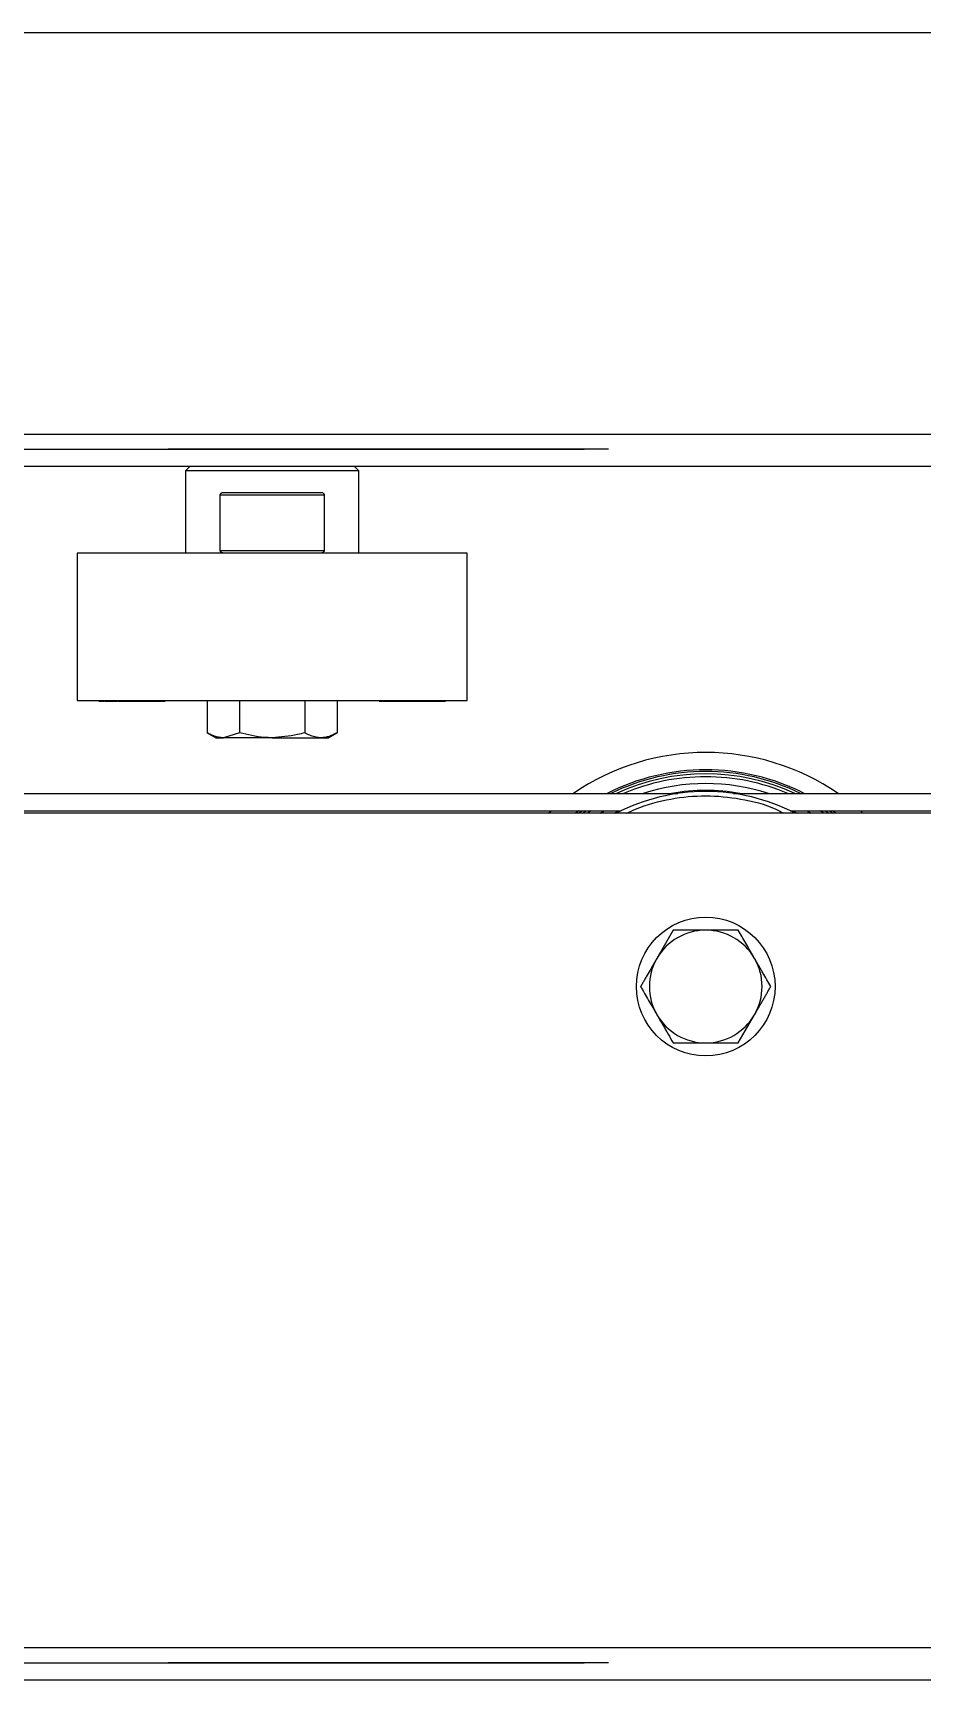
# Model space of a CAD drawing. Header units: millimetres. Extents: x 15 to 415, y 5 to 292.
# Drawn here: x 178.03 to 183.15, y 118.09 to 127.59 of the extents above; entities that cross this region are included whole.
import ezdxf

# ---------------------------------------------------------------- set-up
doc = ezdxf.new("R2010")
doc.units = ezdxf.units.MM
doc.linetypes.add('CENTERX2', pattern=[20.32, 12.7, -2.54, 2.54, -2.54])

msp = doc.modelspace()

# ---------------------------------------------------------------- linework, layer by layer
at = {"color": 7, "linetype": 'Continuous', "lineweight": 25}
for p, q in [((204.90737, 127.58944), (168.90737, 127.58944)), ((204.90737, 125.08944), (168.90737, 125.08944)), ((178.93237, 125.08944), (178.90737, 125.06444)), ((178.90737, 125.06444), (178.90737, 124.58944)), ((179.40737, 125.06444), (178.90737, 125.06444)), ((179.90737, 125.06444), (179.40737, 125.06444)), ((179.90737, 125.06444), (179.88237, 125.08944)), ((179.90737, 124.58944), (179.90737, 125.06444)), ((179.12848, 124.93944), (179.68625, 124.93944)), ((179.10737, 124.60444), (179.10737, 124.92444)), ((179.70737, 124.92444), (179.10737, 124.92444)), ((179.70737, 124.92444), (179.70737, 124.60444)), ((178.28237, 124.58944), (178.28237, 123.73944)), ((179.6002, 124.58944), (178.28237, 124.58944)), ((179.10737, 124.60444), (179.70737, 124.60444)), ((180.53237, 124.58944), (179.6002, 124.58944)), ((180.53237, 123.73944), (180.53237, 124.58944)), ((178.28237, 123.73944), (179.6002, 123.73944)), ((178.40758, 123.73944), (178.40758, 123.73444)), ((178.40801, 123.73444), (178.40801, 123.73944)), ((178.40801, 123.73444), (178.40872, 123.73444)), ((178.40918, 123.73944), (178.40918, 123.73444)), ((178.4107, 123.73444), (178.4107, 123.73944)), ((178.41693, 123.73444), (178.43462, 123.73444)), ((178.44106, 123.73444), (178.442, 123.73444)), ((178.442, 123.73444), (178.442, 123.73944)), ((178.442, 123.73444), (178.45236, 123.73444)), ((178.45236, 123.73444), (178.45236, 123.73944)), ((178.45236, 123.73444), (178.47266, 123.73444)), ((178.47266, 123.73444), (178.47266, 123.73944)), ((178.47266, 123.73444), (178.48851, 123.73444)), ((178.48857, 123.73444), (178.48857, 123.73944)), ((178.48857, 123.73444), (178.48974, 123.73444)), ((178.48974, 123.73944), (178.48974, 123.73444)), ((178.48974, 123.73444), (178.49985, 123.73444)), ((178.49985, 123.73444), (178.49985, 123.73944)), ((178.51868, 123.73444), (178.51868, 123.73944)), ((178.51868, 123.73444), (178.52386, 123.73444)), ((178.52386, 123.73444), (178.52386, 123.73944)), ((178.52386, 123.73444), (178.53686, 123.73444)), ((178.53891, 123.73444), (178.53891, 123.73944)), ((178.53891, 123.73444), (178.54579, 123.73444)), ((178.54579, 123.73444), (178.54579, 123.73944)), ((178.54579, 123.73444), (178.54771, 123.73444)), ((178.55975, 123.73444), (178.55975, 123.73944)), ((178.55975, 123.73444), (178.56661, 123.73444)), ((178.56661, 123.73444), (178.56661, 123.73944)), ((178.58043, 123.73444), (178.58043, 123.73944)), ((178.58043, 123.73444), (178.58302, 123.73444)), ((178.58343, 123.73444), (178.58343, 123.73944)), ((178.58343, 123.73444), (178.60729, 123.73444)), ((178.60729, 123.73444), (178.60729, 123.73944)), ((178.60936, 123.73944), (178.60936, 123.73444)), ((178.62928, 123.73444), (178.62928, 123.73944)), ((178.63209, 123.73444), (178.63209, 123.73944)), ((178.63209, 123.73444), (178.63473, 123.73444)), ((178.64054, 123.73444), (178.64054, 123.73944)), ((178.64054, 123.73444), (178.65669, 123.73444)), ((178.65669, 123.73444), (178.65669, 123.73944)), ((178.67848, 123.73444), (178.67848, 123.73944)), ((178.68132, 123.73444), (178.68132, 123.73944)), ((178.68132, 123.73444), (178.68276, 123.73444)), ((178.68276, 123.73444), (178.68276, 123.73944)), ((178.68276, 123.73444), (178.69587, 123.73444)), ((178.69587, 123.73444), (178.69587, 123.73944)), ((178.69587, 123.73444), (178.71271, 123.73444)), ((178.71271, 123.73444), (178.71271, 123.73944)), ((178.71271, 123.73444), (178.72573, 123.73444)), ((178.72573, 123.73444), (178.72573, 123.73944)), ((178.72573, 123.73444), (178.78292, 123.73444)), ((178.78292, 123.73444), (178.78292, 123.73944)), ((178.78533, 123.73444), (178.78533, 123.73944)), ((179.03209, 123.73944), (179.03209, 123.55347)), ((179.21973, 123.73944), (179.21973, 123.55347)), ((179.595, 123.73944), (179.595, 123.55347)), ((179.6002, 123.73944), (180.53237, 123.73944)), ((179.78264, 123.73944), (179.78264, 123.55347)), ((180.02761, 123.73444), (180.02761, 123.73944)), ((180.03, 123.73444), (180.03, 123.73944)), ((180.03, 123.73444), (180.06065, 123.73444)), ((180.06065, 123.73944), (180.06065, 123.73444)), ((180.06065, 123.73444), (180.07382, 123.73444)), ((180.07382, 123.73444), (180.07382, 123.73944)), ((180.08413, 123.73444), (180.08413, 123.73944)), ((180.08992, 123.73444), (180.08992, 123.73944)), ((180.08992, 123.73444), (180.10156, 123.73444)), ((180.10156, 123.73444), (180.10156, 123.73944)), ((180.10156, 123.73444), (180.11635, 123.73444)), ((180.11635, 123.73444), (180.11635, 123.73944)), ((180.11635, 123.73444), (180.128, 123.73444)), ((180.128, 123.73944), (180.128, 123.73444)), ((180.128, 123.73444), (180.14168, 123.73444)), ((180.14587, 123.73444), (180.14587, 123.73944)), ((180.14587, 123.73444), (180.16031, 123.73444)), ((180.16031, 123.73444), (180.16031, 123.73944)), ((180.17571, 123.73444), (180.17571, 123.73944)), ((180.17571, 123.73444), (180.18465, 123.73444)), ((180.18465, 123.73444), (180.18465, 123.73944)), ((180.18465, 123.73444), (180.19327, 123.73444)), ((180.19327, 123.73444), (180.19327, 123.73944)), ((180.19327, 123.73444), (180.20222, 123.73444)), ((180.20222, 123.73444), (180.20222, 123.73944)), ((180.20222, 123.73444), (180.21086, 123.73444)), ((180.21086, 123.73444), (180.21086, 123.73944)), ((180.21086, 123.73444), (180.21978, 123.73444)), ((180.21978, 123.73444), (180.21978, 123.73944)), ((180.21978, 123.73444), (180.22927, 123.73444)), ((180.22927, 123.73444), (180.22927, 123.73944)), ((180.22927, 123.73444), (180.23689, 123.73444)), ((180.23689, 123.73444), (180.23689, 123.73944)), ((180.23689, 123.73444), (180.24032, 123.73444)), ((180.24032, 123.73444), (180.24032, 123.73944)), ((180.24032, 123.73444), (180.24628, 123.73444)), ((180.25788, 123.73444), (180.26282, 123.73444)), ((180.26174, 123.73444), (180.26174, 123.73944)), ((180.28058, 123.73444), (180.28658, 123.73444)), ((180.28898, 123.73944), (180.28898, 123.73444)), ((180.28908, 123.73444), (180.28908, 123.73944)), ((180.28908, 123.73444), (180.32815, 123.73444)), ((180.32815, 123.73444), (180.32815, 123.73944)), ((180.33893, 123.73944), (180.33893, 123.73444)), ((180.33893, 123.73444), (180.36562, 123.73444)), ((180.36562, 123.73444), (180.36562, 123.73944)), ((180.36687, 123.73444), (180.37695, 123.73444)), ((180.37695, 123.73444), (180.37695, 123.73944)), ((180.37695, 123.73444), (180.38741, 123.73444)), ((180.38741, 123.73444), (180.38741, 123.73944)), ((180.39057, 123.73444), (180.39502, 123.73444)), ((180.39502, 123.73944), (180.39502, 123.73444)), ((180.3978, 123.73444), (180.3978, 123.73944)), ((180.39803, 123.73444), (180.4, 123.73444)), ((180.4, 123.73944), (180.4, 123.73444)), ((180.4021, 123.73444), (180.4021, 123.73944)), ((180.40302, 123.73444), (180.40716, 123.73444)), ((180.40716, 123.73944), (180.40716, 123.73444)), ((179.03209, 123.55347), (179.08237, 123.52444)), ((179.08237, 123.52444), (179.12591, 123.52444)), ((179.21973, 123.55347), (179.12591, 123.52444)), ((179.40737, 123.52444), (179.12591, 123.52444)), ((179.40737, 123.52444), (179.68882, 123.52444)), ((179.68882, 123.52444), (179.73237, 123.52444)), ((179.73237, 123.52444), (179.78264, 123.55347)), ((172.06781, 123.20294), (181.74692, 123.20294)), ((182.06781, 123.20294), (191.74692, 123.20294)), ((194.90737, 123.08944), (168.90737, 123.08944)), ((172.39567, 123.10294), (181.41906, 123.10294)), ((181.00045, 123.08944), (181.01556, 123.10294)), ((181.17571, 123.10294), (181.15737, 123.08944)), ((181.19725, 123.08944), (181.21665, 123.10294)), ((181.24637, 123.10294), (181.22612, 123.08944)), ((182.39567, 123.10294), (191.41906, 123.10294)), ((182.58861, 123.08944), (182.56836, 123.10294)), ((182.59808, 123.10294), (182.61748, 123.08944)), ((182.65737, 123.08944), (182.63902, 123.10294)), ((182.79917, 123.10294), (182.81428, 123.08944)), ((181.71973, 122.41444), (181.62591, 122.25194)), ((182.095, 121.76444), (182.18882, 121.92694)), ((194.90737, 118.08944), (169.22054, 118.08944))]:
    msp.add_line(p, q, dxfattribs=at)
at = {"color": 8, "linetype": 'Continuous', "lineweight": 25}
for p, q in [((168.90737, 125.27627), (204.90737, 125.27627)), ((181.17366, 123.08944), (181.19243, 123.10294)), ((181.29868, 123.08944), (181.32143, 123.10294)), ((181.37941, 123.08944), (181.40581, 123.10294)), ((182.40892, 123.10294), (182.43532, 123.08944)), ((182.4933, 123.10294), (182.51605, 123.08944)), ((182.62231, 123.10294), (182.64107, 123.08944)), ((168.90737, 118.27627), (194.90737, 118.27627))]:
    msp.add_line(p, q, dxfattribs=at)
at = {"color": 7, "linetype": 'CENTERX2'}
for p, q in [((216.90737, 125.18844), (66.90737, 125.18844)), ((66.90737, 125.18844), (216.90737, 125.18844)), ((66.90737, 118.18844), (216.90737, 118.18844)), ((216.90737, 118.18844), (66.90737, 118.18844))]:
    msp.add_line(p, q, dxfattribs=at)
at = {"color": 7, "linetype": 'Continuous', "lineweight": 25}
msp.add_circle((181.90737, 122.08944), 0.4, dxfattribs=at)
for radius, start, end in [(1.35, 55.569721, 124.430279), (1.25, 62.973947, 117.026053), (1.22649, 65.213844, 114.786156), (1.21, 90, 113.037645), (1.21, 66.962355, 90), (1.125, 90, 117.266044), (1.125, 62.733956, 90), (0.325, 90, 150), (0.325, 30, 90), (0.325, 150, 210), (0.325, 330, 30), (0.325, 210, 270), (0.325, 270, 330)]:
    msp.add_arc((181.90737, 122.08944), radius, start, end, dxfattribs=at)
at = {"color": 8, "linetype": 'Continuous', "lineweight": 25}
for radius, start, end in [(1.24029, 63.866951, 116.133049), (1.17068, 72.018173, 107.981827), (1.13081, 79.961409, 100.038591)]:
    msp.add_arc((181.90737, 122.08944), radius, start, end, dxfattribs=at)
at = {"color": 7, "linetype": 'Continuous', "lineweight": 25}
for points, knots in [([(179.10737, 124.92444), (179.10749, 124.92566), (179.10772, 124.92809), (179.10966, 124.93174), (179.11251, 124.93466), (179.11605, 124.93684), (179.11979, 124.93831), (179.12396, 124.93927), (179.12697, 124.93938), (179.12848, 124.93944)], [0, 0, 0, 0, 0.1111644, 0.2215578, 0.3911796, 0.5273291, 0.6670699, 0.832159, 1, 1, 1, 1]), ([(179.68625, 124.93944), (179.68832, 124.93933), (179.69254, 124.93911), (179.69812, 124.93725), (179.70209, 124.93473), (179.70451, 124.93227), (179.70611, 124.92991), (179.70718, 124.92721), (179.70731, 124.92526), (179.70737, 124.92444)], [0, 0, 0, 0, 0.22945028, 0.46668496, 0.64308859, 0.73102505, 0.82178257, 0.92494901, 1, 1, 1, 1]), ([(179.12848, 124.58944), (179.12641, 124.58956), (179.1222, 124.58978), (179.11662, 124.59164), (179.11264, 124.59416), (179.11022, 124.59662), (179.10862, 124.59898), (179.10755, 124.60168), (179.10742, 124.60362), (179.10737, 124.60444)], [0, 0, 0, 0, 0.2294503, 0.466685, 0.6430886, 0.7310251, 0.8217826, 0.924949, 1, 1, 1, 1]), ([(179.70737, 124.60444), (179.70725, 124.60323), (179.70701, 124.6008), (179.70508, 124.59714), (179.70222, 124.59423), (179.69868, 124.59205), (179.69494, 124.59058), (179.69077, 124.58962), (179.68776, 124.5895), (179.68625, 124.58944)], [0, 0, 0, 0, 0.11116437, 0.22155782, 0.39117964, 0.52732907, 0.66706995, 0.83215896, 1, 1, 1, 1]), ([(178.40758, 123.73444), (178.40762, 123.73444), (178.4077, 123.73444), (178.40782, 123.73444), (178.40794, 123.73444), (178.40801, 123.73444)], [0, 0, 0, 0, 0.25049932, 0.50093268, 1, 1, 1, 1]), ([(178.4107, 123.73444), (178.41403, 123.73444), (178.42068, 123.73444), (178.42943, 123.73444), (178.43486, 123.73444), (178.43697, 123.73444)], [0, 0, 0, 0, 0.3799906, 0.759627, 1, 1, 1, 1]), ([(178.44037, 123.73444), (178.44034, 123.73444), (178.44028, 123.73444), (178.44052, 123.73444), (178.44077, 123.73444), (178.44111, 123.73444), (178.44153, 123.73444), (178.44184, 123.73444), (178.442, 123.73444)], [0, 0, 0, 0, 0.2732748, 0.4210932, 0.5652183, 0.7096569, 0.8547775, 1, 1, 1, 1]), ([(178.48881, 123.73444), (178.48872, 123.73444), (178.48855, 123.73444), (178.48847, 123.73444), (178.48851, 123.73444), (178.48872, 123.73444), (178.48908, 123.73444), (178.48949, 123.73444), (178.48974, 123.73444)], [0, 0, 0, 0, 0.15219733, 0.30538071, 0.45997636, 0.61886819, 0.77897902, 1, 1, 1, 1]), ([(178.49985, 123.73444), (178.50085, 123.73444), (178.50278, 123.73444), (178.50797, 123.73444), (178.51191, 123.73444), (178.51398, 123.73444), (178.51416, 123.73444)], [0, 0, 0, 0, 0.3444248, 0.6699565, 0.9720214, 1, 1, 1, 1]), ([(178.51635, 123.73444), (178.51634, 123.73444), (178.51625, 123.73444), (178.51629, 123.73444), (178.51647, 123.73444), (178.51677, 123.73444), (178.51726, 123.73444), (178.51791, 123.73444), (178.51843, 123.73444), (178.51868, 123.73444)], [0, 0, 0, 0, 0.0165306, 0.2168215, 0.3182892, 0.4861605, 0.6552294, 0.8272933, 1, 1, 1, 1]), ([(178.53675, 123.73444), (178.5368, 123.73444), (178.5369, 123.73444), (178.53827, 123.73444), (178.53891, 123.73444)], [0, 0, 0, 0, 0.5265603, 1, 1, 1, 1]), ([(178.54579, 123.73444), (178.54665, 123.73444), (178.54839, 123.73444), (178.55166, 123.73444), (178.55435, 123.73444), (178.55546, 123.73444)], [0, 0, 0, 0, 0.3686168, 0.7397263, 1, 1, 1, 1]), ([(178.55692, 123.73444), (178.55692, 123.73444), (178.5569, 123.73444), (178.55835, 123.73444), (178.55957, 123.73444), (178.55975, 123.73444)], [0, 0, 0, 0, 0.15876781, 0.87607023, 1, 1, 1, 1]), ([(178.56661, 123.73444), (178.56805, 123.73444), (178.5705, 123.73444), (178.57579, 123.73444), (178.57899, 123.73444), (178.58043, 123.73444)], [0, 0, 0, 0, 0.4395919, 0.7480478, 1, 1, 1, 1]), ([(178.60729, 123.73444), (178.60745, 123.73444), (178.60776, 123.73444), (178.60842, 123.73444), (178.60898, 123.73444), (178.60936, 123.73444)], [0, 0, 0, 0, 0.2503486, 0.5007655, 1, 1, 1, 1]), ([(178.60936, 123.73444), (178.61103, 123.73444), (178.61384, 123.73444), (178.61913, 123.73444), (178.6243, 123.73444), (178.62754, 123.73444), (178.62928, 123.73444)], [0, 0, 0, 0, 0.3185725, 0.5340537, 0.7502024, 1, 1, 1, 1]), ([(178.62928, 123.73444), (178.62953, 123.73444), (178.63003, 123.73444), (178.63094, 123.73444), (178.63163, 123.73444), (178.63209, 123.73444)], [0, 0, 0, 0, 0.2508246, 0.5019651, 1, 1, 1, 1]), ([(178.636, 123.73444), (178.63606, 123.73444), (178.6362, 123.73444), (178.6382, 123.73444), (178.63995, 123.73444), (178.64054, 123.73444)], [0, 0, 0, 0, 0.2917, 0.7625484, 1, 1, 1, 1]), ([(178.65669, 123.73444), (178.65831, 123.73444), (178.66101, 123.73444), (178.6662, 123.73444), (178.67138, 123.73444), (178.67552, 123.73444), (178.67784, 123.73444), (178.67848, 123.73444)], [0, 0, 0, 0, 0.2915622, 0.484496, 0.6781187, 0.91156, 1, 1, 1, 1]), ([(178.67848, 123.73444), (178.67872, 123.73444), (178.67921, 123.73444), (178.68017, 123.73444), (178.68086, 123.73444), (178.68132, 123.73444)], [0, 0, 0, 0, 0.2501891, 0.5004098, 1, 1, 1, 1]), ([(178.78292, 123.73444), (178.78313, 123.73444), (178.78357, 123.73444), (178.7844, 123.73444), (178.78496, 123.73444), (178.78533, 123.73444)], [0, 0, 0, 0, 0.2503693, 0.5007819, 1, 1, 1, 1]), ([(178.78533, 123.73444), (178.78714, 123.73444), (178.78952, 123.73444), (178.78962, 123.73444), (178.78964, 123.73444)], [0, 0, 0, 0, 0.7560725, 1, 1, 1, 1]), ([(180.02509, 123.73444), (180.02501, 123.73444), (180.02473, 123.73444), (180.02586, 123.73444), (180.02714, 123.73444), (180.02761, 123.73444)], [0, 0, 0, 0, 0.21314141, 0.71661351, 1, 1, 1, 1]), ([(180.02761, 123.73444), (180.02779, 123.73444), (180.02814, 123.73444), (180.02891, 123.73444), (180.02956, 123.73444), (180.03, 123.73444)], [0, 0, 0, 0, 0.250459, 0.5010127, 1, 1, 1, 1]), ([(180.0748, 123.73444), (180.075, 123.73444), (180.07667, 123.73444), (180.08, 123.73444), (180.08288, 123.73444), (180.08413, 123.73444)], [0, 0, 0, 0, 0.07067621, 0.59539733, 1, 1, 1, 1]), ([(180.08413, 123.73444), (180.08554, 123.73444), (180.08737, 123.73444), (180.08889, 123.73444), (180.08923, 123.73444)], [0, 0, 0, 0, 0.77627831, 1, 1, 1, 1]), ([(180.14289, 123.73444), (180.14293, 123.73444), (180.143, 123.73444), (180.14487, 123.73444), (180.14587, 123.73444)], [0, 0, 0, 0, 0.46669989, 1, 1, 1, 1]), ([(180.16031, 123.73444), (180.16244, 123.73444), (180.16558, 123.73444), (180.17176, 123.73444), (180.17686, 123.73444), (180.18006, 123.73444), (180.18175, 123.73444)], [0, 0, 0, 0, 0.4046167, 0.5953422, 0.786525, 1, 1, 1, 1]), ([(180.24792, 123.73444), (180.24817, 123.73444), (180.24885, 123.73444), (180.25237, 123.73444), (180.25715, 123.73444), (180.26059, 123.73444), (180.26174, 123.73444)], [0, 0, 0, 0, 0.1804436, 0.4996936, 0.8332207, 1, 1, 1, 1]), ([(180.26174, 123.73444), (180.26246, 123.73444), (180.26389, 123.73444), (180.26612, 123.73444), (180.26842, 123.73444), (180.27059, 123.73444), (180.27259, 123.73444), (180.27442, 123.73444), (180.27622, 123.73444), (180.27796, 123.73444), (180.27962, 123.73444), (180.2812, 123.73444), (180.28271, 123.73444), (180.28408, 123.73444), (180.28533, 123.73444), (180.28643, 123.73444), (180.28739, 123.73444), (180.28826, 123.73444), (180.28873, 123.73444), (180.28898, 123.73444)], [0, 0, 0, 0, 0.06628878, 0.13299179, 0.20156237, 0.27110744, 0.32584751, 0.38101955, 0.43752861, 0.49442981, 0.54915481, 0.60422618, 0.6605867, 0.71743599, 0.77093777, 0.82491453, 0.88036704, 0.93627695, 1, 1, 1, 1]), ([(180.27098, 123.73444), (180.27096, 123.73444), (180.27089, 123.73444), (180.27096, 123.73444), (180.27108, 123.73444), (180.27136, 123.73444), (180.2717, 123.73444), (180.27202, 123.73444), (180.27213, 123.73444)], [0, 0, 0, 0, 0.0979509, 0.2787516, 0.4603104, 0.594782, 0.8646533, 1, 1, 1, 1]), ([(180.32815, 123.73444), (180.32845, 123.73444), (180.32904, 123.73444), (180.32996, 123.73444), (180.33091, 123.73444), (180.33181, 123.73444), (180.33265, 123.73444), (180.33343, 123.73444), (180.3342, 123.73444), (180.33492, 123.73444), (180.33559, 123.73444), (180.33621, 123.73444), (180.33679, 123.73444), (180.33731, 123.73444), (180.33776, 123.73444), (180.33815, 123.73444), (180.33848, 123.73444), (180.33873, 123.73444), (180.33887, 123.73444), (180.33893, 123.73444)], [0, 0, 0, 0, 0.0690748, 0.138365, 0.2094942, 0.2818356, 0.3413406, 0.4013698, 0.4628984, 0.5249052, 0.5807287, 0.6369515, 0.6945555, 0.7526961, 0.8045616, 0.8568877, 0.9105852, 0.9646192, 1, 1, 1, 1]), ([(180.38881, 123.73444), (180.38922, 123.73444), (180.39122, 123.73444), (180.39321, 123.73444), (180.39479, 123.73444)], [0, 0, 0, 0, 0.208786, 1, 1, 1, 1]), ([(180.3978, 123.73444), (180.39757, 123.73444), (180.3971, 123.73444), (180.3964, 123.73444), (180.39571, 123.73444), (180.39525, 123.73444), (180.39502, 123.73444)], [0, 0, 0, 0, 0.2506984, 0.5012854, 0.7506427, 1, 1, 1, 1]), ([(180.4, 123.73444), (180.40018, 123.73444), (180.40053, 123.73444), (180.40121, 123.73444), (180.40174, 123.73444), (180.4021, 123.73444)], [0, 0, 0, 0, 0.2506304, 0.5012147, 1, 1, 1, 1]), ([(179.12591, 123.52444), (179.12368, 123.52448), (179.11782, 123.52456), (179.1083, 123.52541), (179.09738, 123.52718), (179.08277, 123.53064), (179.0682, 123.53565), (179.05372, 123.54203), (179.04286, 123.54741), (179.03568, 123.55145), (179.03209, 123.55347)], [0, 0, 0, 0, 0.0700361, 0.184843, 0.2998166, 0.4152629, 0.6478668, 0.7650247, 0.8824731, 1, 1, 1, 1]), ([(179.40737, 123.52444), (179.39201, 123.52479), (179.32851, 123.52624), (179.26664, 123.54173), (179.21973, 123.55347)], [0, 0, 0, 0, 0.24185142, 1, 1, 1, 1]), ([(179.595, 123.55347), (179.58133, 123.54965), (179.52022, 123.53255), (179.45669, 123.52799), (179.40737, 123.52444)], [0, 0, 0, 0, 0.2237133, 1, 1, 1, 1]), ([(179.68882, 123.52444), (179.6866, 123.52448), (179.67465, 123.52465), (179.65299, 123.52809), (179.62384, 123.53792), (179.60472, 123.54823), (179.595, 123.55347)], [0, 0, 0, 0, 0.0700514, 0.3766066, 0.6830734, 1, 1, 1, 1]), ([(179.78264, 123.55347), (179.77887, 123.55135), (179.76752, 123.54498), (179.74829, 123.5361), (179.72479, 123.52839), (179.70488, 123.52486), (179.69285, 123.52455), (179.68882, 123.52444)], [0, 0, 0, 0, 0.1235975, 0.3712478, 0.6210135, 0.8733014, 1, 1, 1, 1]), ([(181.90737, 122.41444), (181.89201, 122.41444), (181.82851, 122.41444), (181.76664, 122.41444), (181.71973, 122.41444)], [0, 0, 0, 0, 0.24185142, 1, 1, 1, 1]), ([(182.095, 122.41444), (182.08133, 122.41444), (182.02022, 122.41444), (181.95669, 122.41444), (181.90737, 122.41444)], [0, 0, 0, 0, 0.2237133, 1, 1, 1, 1]), ([(182.18882, 122.25194), (182.1866, 122.2558), (182.16976, 122.28496), (182.13801, 122.33996), (182.10943, 122.38947), (182.095, 122.41444)], [0, 0, 0, 0, 0.07007691, 0.53077766, 1, 1, 1, 1]), ([(181.62591, 122.25194), (181.62368, 122.24809), (181.61782, 122.23793), (181.6083, 122.22145), (181.59738, 122.20252), (181.58277, 122.17723), (181.5682, 122.152), (181.55372, 122.1269), (181.54286, 122.1081), (181.53568, 122.09567), (181.53209, 122.08944)], [0, 0, 0, 0, 0.07003611, 0.18484299, 0.29981661, 0.41526294, 0.64786676, 0.76502468, 0.88247311, 1, 1, 1, 1]), ([(182.28264, 122.08944), (182.27507, 122.10257), (182.25988, 122.12888), (182.24051, 122.16242), (182.22481, 122.18961), (182.2129, 122.21025), (182.20088, 122.23105), (182.19285, 122.24498), (182.18882, 122.25194)], [0, 0, 0, 0, 0.2473449, 0.4960122, 0.6209853, 0.7468436, 0.8733095, 1, 1, 1, 1]), ([(181.53209, 122.08944), (181.53587, 122.0829), (181.54721, 122.06325), (181.56644, 122.02995), (181.58994, 121.98924), (181.60985, 121.95475), (181.62189, 121.93391), (181.62591, 121.92694)], [0, 0, 0, 0, 0.1235975, 0.3712478, 0.6210135, 0.8733014, 1, 1, 1, 1]), ([(182.18882, 121.92694), (182.19105, 121.9308), (182.20057, 121.94728), (182.21374, 121.9701), (182.22829, 121.9953), (182.23921, 122.01422), (182.25013, 122.03313), (182.26102, 122.05198), (182.27187, 122.07078), (182.27905, 122.08322), (182.28264, 122.08944)], [0, 0, 0, 0, 0.0700368, 0.2997783, 0.4152258, 0.5314803, 0.6478632, 0.7650223, 0.8824719, 1, 1, 1, 1]), ([(181.62591, 121.92694), (181.62813, 121.92309), (181.64009, 121.90239), (181.66174, 121.86488), (181.69089, 121.81438), (181.71001, 121.78128), (181.71973, 121.76444)], [0, 0, 0, 0, 0.07005137, 0.3766066, 0.68307341, 1, 1, 1, 1]), ([(181.71973, 121.76444), (181.7429, 121.76444), (181.78945, 121.76444), (181.84489, 121.76444), (181.88435, 121.76444), (181.89969, 121.76444), (181.90737, 121.76444)], [0, 0, 0, 0, 0.3774241, 0.7583426, 0.8790734, 1, 1, 1, 1]), ([(181.90737, 121.76444), (181.95669, 121.76444), (182.02022, 121.76444), (182.08133, 121.76444), (182.095, 121.76444)], [0, 0, 0, 0, 0.7762867, 1, 1, 1, 1])]:
    msp.add_open_spline(points, degree=3, knots=knots, dxfattribs=at)
at = {"color": 8, "linetype": 'Continuous', "lineweight": 25}
msp.add_open_spline([(181.45247, 123.08944), (181.46905, 123.09724), (181.54991, 123.13527), (181.70236, 123.1759), (181.90751, 123.19628), (182.11176, 123.17482), (182.26457, 123.13887), (182.34168, 123.09728), (182.35622, 123.08944)], degree=3, knots=[0, 0, 0, 0, 0.0589076, 0.2873672, 0.5029156, 0.718464, 0.9469237, 1, 1, 1, 1], dxfattribs=at)

doc.saveas('drawing.dxf')
